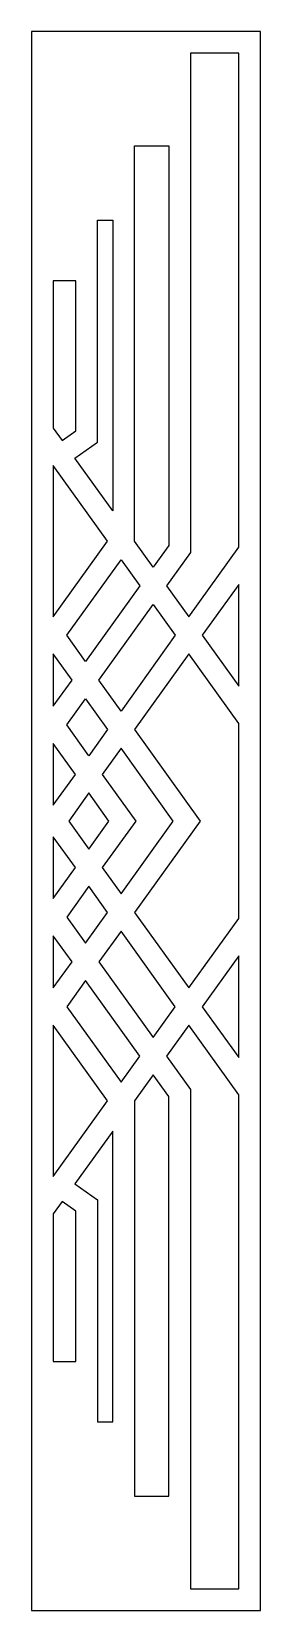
# Model space of a CAD drawing. Header units: millimetres. Extents: x 188 to 404, y 390 to 1885.
import ezdxf

# ---------------------------------------------------------------- set-up
doc = ezdxf.new("R2010")
doc.units = ezdxf.units.MM
doc.layers.add('Layer 05', color=12, linetype='Continuous', true_color=0xde0000)

msp = doc.modelspace()

# ---------------------------------------------------------------- linework, layer by layer
at = {"layer": 'Layer 05'}
for points in [[(187.6, 390.1), (404.2, 390.1), (404.2, 1885.4), (187.6, 1885.4)], [(383.6, 1397.1), (383.6, 1864.8), (338.1, 1864.8), (338.1, 1392.1), (315.3, 1360.4), (336.3, 1331.2)], [(317.5, 1398.7), (302.6, 1378), (284.9, 1402.8), (284.9, 1777.3), (317.5, 1777.3)], [(264.3, 1431.5), (228.4, 1481.5), (249.9, 1496.6), (249.9, 1706.7), (264.3, 1706.7)], [(208.1, 1649.4), (208.1, 1509.7), (216.4, 1498.2), (229.3, 1507.3), (229.3, 1649.4)], [(208.1, 1331.2), (259.5, 1402.8), (208.1, 1474.4)], [(272.2, 1385.2), (290, 1360.4), (238.6, 1288.8), (220.8, 1313.6)], [(383.6, 1265.3), (383.6, 1361.8), (349, 1313.6)], [(302.6, 1342.8), (323.6, 1313.6), (272.2, 1241.9), (251.2, 1271.2)], [(208.1, 1295.9), (208.1, 1246.4), (225.9, 1271.2)], [(383.6, 1045.4), (383.6, 1230), (336.3, 1295.9), (284.9, 1224.3), (347, 1137.7), (284.9, 1051.2), (336.3, 979.6)], [(238.6, 1253.5), (259.5, 1224.3), (241.8, 1199.6), (220.8, 1228.8)], [(208.1, 1211.1), (208.1, 1152.7), (229.1, 1181.9)], [(254.4, 1093.6), (272.2, 1068.8), (321.7, 1137.7), (272.2, 1206.7), (254.4, 1181.9), (286.1, 1137.7)], [(241.8, 1111.2), (260.8, 1137.7), (241.8, 1164.3), (222.7, 1137.7)], [(208.1, 1064.4), (229.1, 1093.6), (208.1, 1122.8)], [(238.6, 1022), (259.5, 1051.2), (241.8, 1075.9), (220.8, 1046.7)], [(302.6, 932.7), (323.6, 961.9), (272.2, 1033.5), (251.2, 1004.3)], [(208.1, 1029.1), (208.1, 979.6), (225.9, 1004.3)], [(383.6, 913.7), (383.6, 1010.2), (349, 961.9)], [(272.2, 890.3), (290, 915.1), (238.6, 986.7), (220.8, 961.9)], [(208.1, 944.3), (208.1, 801.1), (259.5, 872.7)], [(383.6, 410.7), (383.6, 878.4), (336.3, 944.3), (315.3, 915.1), (338.1, 883.4), (338.1, 410.7)], [(317.5, 876.7), (302.6, 897.4), (284.9, 872.7), (284.9, 498.2), (317.5, 498.2)], [(264.3, 844), (228.4, 794), (249.9, 778.9), (249.9, 568.8), (264.3, 568.8)], [(208.1, 626), (229.3, 626), (229.3, 768.2), (216.4, 777.3), (208.1, 765.8)]]:
    msp.add_lwpolyline(points, close=True, dxfattribs=at)

doc.saveas('drawing.dxf')
